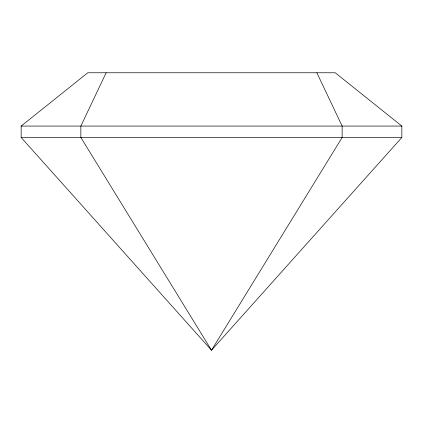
<?xml version="1.0" encoding="UTF-8"?>
<svg xmlns="http://www.w3.org/2000/svg" width="423" height="423" viewBox="0 0 423 423"><rect width="100%" height="100%" fill="white"/><g stroke="black" fill="none" stroke-linecap="round" stroke-linejoin="round"><path stroke-width="0.63" d="M106.136 72.767L80.862 126.065L80.862 137.486L211.5 350.233L401.85 137.486L401.85 126.065L335.228 72.767L87.773 72.767L21.15 126.065L21.15 137.486L211.5 350.233L342.138 137.486L342.138 126.065L316.864 72.767M21.15 126.065L401.85 126.065M21.15 137.486L401.85 137.486"/></g></svg>
